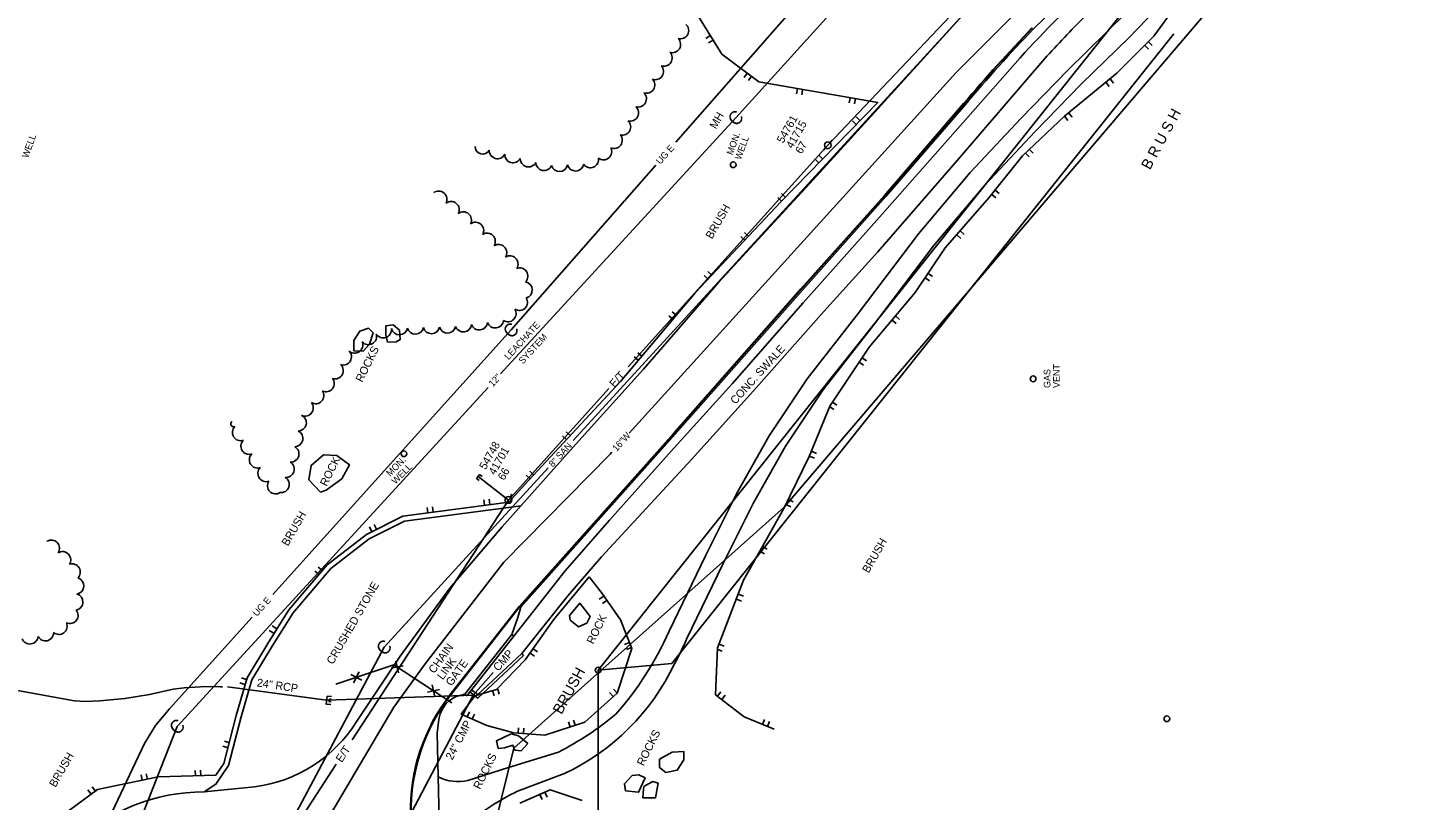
# Model space of a CAD drawing. Extents: x 0 to 9328, y -1540 to 7782.
# Drawn here: x 4389 to 4910, y 4883 to 5171 of the extents above; entities that cross this region are included whole.
import ezdxf

# ---------------------------------------------------------------- set-up
doc = ezdxf.new("R2010")
doc.units = 0
for name, color, linetype in [('Level 1', 7, 'Continuous'), ('Level 12', 7, 'Continuous'), ('Level 13', 7, 'Continuous'), ('Level 2', 7, 'Continuous'), ('Level 3', 7, 'Continuous'), ('Level 5', 7, 'Continuous'), ('Level 7', 7, 'Continuous'), ('Level 9', 7, 'Continuous')]:
    doc.layers.add(name, color=color, linetype=linetype)

msp = doc.modelspace()

# ---------------------------------------------------------------- linework, layer by layer
at = {"layer": 'Level 12'}
for p, q in [((4653.93, 5137.56), (4779.44, 5275.86)), ((4631.58, 5128.42), (4703.08, 5209.88)), ((4688.34, 5127.29), (4756.55, 5199.41)), ((4602.5, 4931.14), (4797.06, 5175.12)), ((4630.07, 4933.64), (4817.64, 5168.86)), ((4566.12, 5041.85), (4653.93, 5137.56)), ((4689.16, 5128.22), (4690.01, 5129.12)), ((4613.76, 5044.42), (4688.34, 5127.29)), ((4686.68, 5125.39), (4687.49, 5126.33)), ((4688.31, 5127.26), (4688.37, 5127.26)), ((4688.34, 5127.29), (4688.34, 5127.23)), ((4570, 5058.26), (4624.03, 5119.81)), ((4480.95, 4959.43), (4570, 5058.26)), ((4445.27, 4910.13), (4561.42, 5036.73)), ((4569.01, 4994.7), (4606.53, 5036.39)), ((4558.23, 5004.19), (4557.13, 5002.73)), ((4558.23, 5004.19), (4559.19, 5003.45)), ((4557.13, 5002.73), (4558.05, 5002.01)), ((4569.01, 4994.7), (4557.68, 5003.46)), ((4557.68, 5003.46), (4557.68, 5003.46)), ((4510.6, 4905.06), (4569.01, 4994.7)), ((4567.69, 4992.59), (4568.33, 4993.66)), ((4568.98, 4994.72), (4569.03, 4994.73)), ((4569, 4994.75), (4569.01, 4994.7)), ((4569.64, 4995.81), (4570.31, 4996.85)), ((4442.39, 4916.64), (4473.29, 4950.93)), ((4602.5, 4931.14), (4630.07, 4933.64)), ((4602.5, 4704.28), (4602.5, 4931.14)), ((4437.23, 4910.51), (4442.39, 4916.64)), ((4337.51, 4636.56), (4445.27, 4910.13)), ((4433.05, 4903.73), (4437.23, 4910.51)), ((4401.29, 4836.59), (4433.05, 4903.73)), ((4459.41, 4826.48), (4504.7, 4896))]:
    msp.add_line(p, q, dxfattribs=at)
for centre, radius in [((4688.34, 5127.26), 1.25), ((4653, 5120), 1.07), ((4530, 5012), 1.07), ((4569, 4994.73), 1.25), ((4602.5, 4931.14), 1.07)]:
    msp.add_circle(centre, radius, dxfattribs=at)
at = {"layer": 'Level 13'}
for p, q in [((4593.26, 5016.94), (4743.14, 5180.68)), ((4522.58, 4939.73), (4583.88, 5006.7))]:
    msp.add_line(p, q, dxfattribs=at)
for points in [[(5573, 5618), (5375, 5602), (5155, 5542), (5131, 5524), (4992, 5352), (4875, 5230), (4672, 4992), (4571, 4902), (4559, 4853), (4580, 4733), (4566, 4638), (4547, 4610), (4520, 4596), (4433, 4594), (4387, 4542), (4286, 4309), (4274, 4174), (4251, 4087), (4234, 3984), (4236, 3863), (4231, 3791)], [(4614.16, 5019.74), (4736.34, 5154.51), (4797.13, 5215.56)], [(4547.31, 4922.06), (4572.98, 4954.88), (4630.66, 5019.59), (4678.29, 5073.63), (4709.36, 5108.38), (4739.05, 5142.85)], [(4547.59, 4922.07), (4573.26, 4954.89), (4630.94, 5019.6), (4678.57, 5073.64), (4709.64, 5108.39), (4739.33, 5142.86)], [(4547.59, 4922.07), (4573.26, 4954.89), (4630.94, 5019.6), (4678.57, 5073.64), (4709.64, 5108.39), (4739.33, 5142.86)], [(4435.36, 4748.57), (4445.99, 4768.98), (4486.51, 4850.11), (4526.2, 4917.26), (4537.93, 4933.48), (4567.28, 4971.53), (4606.97, 5011.81), (4607.67, 5012.58)], [(4437.75, 4780.09), (4522.58, 4939.73)]]:
    msp.add_lwpolyline(points, dxfattribs=at)
for centre in [(4765, 5040), (4815, 4913)]:
    msp.add_circle(centre, 1.07, dxfattribs=at)
for centre, radius, start, end in [((5223.19, 4731.73), 635.14, 136.22682, 139.66382), ((5223.47, 4731.74), 635.14, 136.22682, 139.66382), ((5223.47, 4731.74), 635.14, 136.22682, 139.66382), ((4602.45, 4878.93), 70, 141.9676, 181.452), ((4602.73, 4878.94), 70, 141.9676, 181.452), ((4602.73, 4878.94), 70, 141.9676, 181.452)]:
    msp.add_arc(centre, radius, start, end, dxfattribs=at)
at = {"layer": 'Level 2'}
for p, q in [((4552.69, 4922.21), (4549.47, 4921.32)), ((4542.9, 4911.87), (4542.46, 4907.61)), ((4455.3, 4885.68), (4474.18, 4887.54))]:
    msp.add_line(p, q, dxfattribs=at)
for points in [[(4512.39, 4912.13), (4528.58, 4936.38), (4547.09, 4961.73), (4566.69, 4984.7), (4594.15, 5015.64), (4619.45, 5043.59), (4647.46, 5076.03), (4681.58, 5112.92), (4707.13, 5140.96), (4742.44, 5179.87), (4769.39, 5207.9), (4803.02, 5240.98), (4834.46, 5270.28), (4868.02, 5300.13), (4879.18, 5308.98), (4883.96, 5313.29)], [(4765.21, 5170.79), (4784.82, 5189.91), (4808.77, 5212.25), (4838.06, 5239), (4872.1, 5270.21), (4896.27, 5291.55)], [(4572.56, 4950.85), (4573.71, 4954.64), (4631.31, 5019.27), (4678.94, 5073.31), (4710.02, 5108.06), (4739.71, 5142.53)], [(4552.69, 4922.21), (4570.27, 4944.43), (4572.56, 4950.85)], [(4542.79, 4839.22), (4543.17, 4875.18), (4542.46, 4907.61)]]:
    msp.add_lwpolyline(points, dxfattribs=at)
for centre, radius, start, end in [((5223.47, 4731.74), 634.64, 136.22682, 139.66382), ((4554.13, 4911.07), 11.26, 114.4595, 175.9196), ((4467.43, 4940), 52.9, 277.3336, 328.2005), ((4455.29, 4815.41), 70.27, 89.9906, 133.6073)]:
    msp.add_arc(centre, radius, start, end, dxfattribs=at)
at = {"layer": 'Level 3'}
msp.add_line((4590, 4892.5), (4571.75, 4885.63), dxfattribs=at)
for points in [[(4800.74, 5167.37), (4817.43, 5184.9), (4830.99, 5199.36), (4848.52, 5215.35), (4864.75, 5232.03)], [(4629.06, 4945.7), (4642.6, 4973.88), (4654.28, 4997.09), (4666.39, 5018.65), (4680.59, 5039.95), (4699.64, 5064.45), (4722.18, 5094.21), (4741.55, 5117.15), (4760.61, 5137.43), (4777.86, 5155.24), (4799.96, 5176.88)], [(4635.6, 4942.67), (4649.06, 4970.7), (4660.63, 4993.7), (4672.53, 5014.88), (4686.43, 5035.74), (4705.36, 5060.06), (4727.8, 5089.71), (4746.93, 5112.36), (4765.82, 5132.46), (4782.95, 5150.15), (4800.74, 5167.37)], [(4571.06, 4943.81), (4590.23, 4968.3), (4606.83, 4987.14), (4630.96, 5014.18), (4652.55, 5038.1), (4679.13, 5068.42), (4708.68, 5101.47), (4740.68, 5137.8), (4760.18, 5159.98)], [(4574, 4937.33), (4591.21, 4958.92), (4603.73, 4973.44), (4620.53, 4991.58), (4637.37, 5009.85), (4660.61, 5035.54), (4686.87, 5065.12), (4707.06, 5087.44), (4736.75, 5121.71), (4770.21, 5160.59)], [(4455.3, 4885.68), (4459.77, 4888.52), (4464.43, 4895.54), (4469.16, 4913.74), (4473.17, 4927.51), (4480.75, 4940.13), (4488.57, 4952.61), (4502.63, 4969.07), (4516.96, 4980.21), (4530.2, 4986.83), (4573.73, 4992.53)], [(4553.88, 4889.89), (4569.08, 4894.72), (4587.69, 4900.56)]]:
    msp.add_lwpolyline(points, dxfattribs=at)
for centre, radius, start, end in [((5102.8, 4847.91), 463.44, 132.5486, 137.6724), ((5067.16, 4890.84), 401.18, 134.6369, 137.7479), ((4517.6, 4995.45), 122.06, 318.5737, 335.9478), ((4517.6, 4995.45), 129.26, 331.3553, 335.9023), ((4553.07, 4970.52), 86.31, 295.3265, 334.5926), ((4537.76, 4999.63), 110.94, 296.7457, 310.0365), ((4550.24, 4906), 16.51, 243.2746, 282.731), ((4613.98, 4800.34), 95.16, 116.3438, 138.1892)]:
    msp.add_arc(centre, radius, start, end, dxfattribs=at)
at = {"layer": 'Level 5'}
for p, q in [((4552.69, 4922.21), (4570.27, 4944.43)), ((4553.48, 4921.59), (4571.06, 4943.81)), ((4571.06, 4943.81), (4570.27, 4944.43)), ((4574.68, 4936.6), (4574, 4937.33)), ((4525.22, 4931.86), (4529.65, 4932.78)), ((4527.9, 4930.11), (4526.97, 4934.54)), ((4514.22, 4927.46), (4510.17, 4929.47)), ((4511.19, 4926.44), (4513.2, 4930.49)), ((4541.49, 4921.19), (4540.57, 4925.62)), ((4538.82, 4922.95), (4543.25, 4923.87)), ((4553.48, 4921.59), (4552.69, 4922.21))]:
    msp.add_line(p, q, dxfattribs=at)
for points in [[(4511.25, 5050.42), (4511.23, 5054.26), (4513.51, 5057.81), (4516.79, 5058.91), (4518.47, 5057.2), (4517.13, 5052.93), (4514.76, 5050.29)], [(4523.81, 5053.7), (4523.17, 5056.43), (4523.25, 5059.74), (4525.93, 5060.17), (4528.29, 5058.16), (4528.61, 5054.69), (4527.07, 5053.78)], [(4498.87, 4997.68), (4494.45, 5002.3), (4495.29, 5007.64), (4499.94, 5011.54), (4504.98, 5011.29), (4509.67, 5007.86), (4506.78, 5002.61), (4500.88, 4998.4)], [(4592.04, 4949.87), (4591.85, 4951.61), (4595.68, 4956.14), (4599.5, 4951.14), (4598.29, 4948.75), (4595.18, 4947.39)], [(4625.41, 4897.86), (4630.13, 4900.48), (4634.55, 4900.74), (4634.51, 4897.65), (4632.09, 4893.77), (4627.84, 4892.95), (4625.51, 4894.74)], [(4612.76, 4886.03), (4612.33, 4888.71), (4615.25, 4891.81), (4617.74, 4892.06), (4620.13, 4890.86), (4617.66, 4885.51)], [(4619.26, 4883.45), (4619.52, 4886.86), (4619.74, 4887.84), (4623.01, 4889.54), (4624.93, 4888.89), (4624, 4883.48)]]:
    msp.add_lwpolyline(points, close=True, dxfattribs=at)
for points in [[(4554.59, 4922.99), (4557.59, 4920.7), (4574.68, 4936.6)], [(4555.2, 4923.79), (4557.53, 4922), (4574, 4937.33)], [(4547.83, 4918.95), (4526.16, 4933.16), (4504.49, 4925.88)], [(4502.71, 4918.3), (4500.9, 4918.49), (4501.34, 4921.42), (4502.94, 4921.28)], [(4502.81, 4919.3), (4502.05, 4919.38), (4502.19, 4920.34), (4502.85, 4920.28)], [(4565.24, 4901.87), (4564.54, 4904.69), (4570.02, 4907.36), (4572.8, 4906.58), (4576.22, 4903.74), (4573.75, 4900.98), (4571.38, 4901.29), (4570.68, 4903.08), (4567.59, 4902.15), (4565.24, 4901.87)]]:
    msp.add_lwpolyline(points, dxfattribs=at)
at = {"layer": 'Level 7'}
for p, q in [((4644.43, 5168.24), (4642.73, 5167.19)), ((4645.48, 5166.54), (4643.78, 5165.49)), ((4808.12, 5165.95), (4809.53, 5164.54)), ((4806.7, 5164.54), (4808.12, 5163.12)), ((4658.23, 5154.22), (4657.04, 5152.62)), ((4659.84, 5153.03), (4658.65, 5151.42)), ((4792.21, 5150.78), (4793.48, 5149.23)), ((4793.75, 5152.05), (4795.02, 5150.5)), ((4676.96, 5148.47), (4676.62, 5146.5)), ((4678.93, 5148.13), (4678.59, 5146.16)), ((4696.66, 5145.03), (4696.32, 5143.06)), ((4698.63, 5144.69), (4698.29, 5142.72)), ((4778.3, 5139.35), (4779.57, 5137.81)), ((4698.96, 5135.05), (4697.52, 5136.45)), ((4700.35, 5136.48), (4698.92, 5137.88)), ((4776.76, 5138.08), (4778.03, 5136.54)), ((4686.4, 5122.15), (4684.97, 5123.55)), ((4762.2, 5124.37), (4763.57, 5122.91)), ((4763.66, 5125.74), (4765.03, 5124.28)), ((4685.01, 5120.72), (4683.57, 5122.11)), ((4671.06, 5106.39), (4669.62, 5107.78)), ((4672.45, 5107.82), (4671.02, 5109.22)), ((4749.58, 5108.88), (4751.14, 5107.63)), ((4750.82, 5110.44), (4752.39, 5109.2)), ((4657.33, 5091.84), (4655.88, 5093.21)), ((4658.7, 5093.29), (4657.25, 5094.67)), ((4736.47, 5093.78), (4737.97, 5092.46)), ((4737.78, 5095.28), (4739.29, 5093.96)), ((4643.61, 5077.29), (4642.16, 5078.66)), ((4644.98, 5078.74), (4643.53, 5080.11)), ((4724.67, 5077.68), (4726.33, 5076.56)), ((4725.78, 5079.34), (4727.45, 5078.22)), ((4630.43, 5062.25), (4628.9, 5063.54)), ((4631.72, 5063.78), (4630.19, 5065.07)), ((4712.34, 5061.95), (4713.87, 5060.67)), ((4713.63, 5063.48), (4715.16, 5062.19)), ((4617.54, 5046.96), (4616.01, 5048.24)), ((4618.83, 5048.49), (4617.3, 5049.77)), ((4700.05, 5046.22), (4701.71, 5045.11)), ((4701.16, 5047.88), (4702.82, 5046.77)), ((4688.92, 5029.6), (4690.59, 5028.49)), ((4690.04, 5031.26), (4691.7, 5030.15)), ((4592.06, 5018.79), (4590.59, 5020.15)), ((4590.69, 5017.32), (4589.23, 5018.68)), ((4681.45, 5011.05), (4683.3, 5010.3)), ((4682.2, 5012.91), (4684.05, 5012.15)), ((4577.08, 5002.67), (4575.62, 5004.03)), ((4578.44, 5004.14), (4576.98, 5005.5)), ((4560.04, 4992.83), (4559.81, 4994.82)), ((4562.02, 4993.05), (4561.8, 4995.03)), ((4673.55, 4994.88), (4675.35, 4994)), ((4538.92, 4989.89), (4538.65, 4991.88)), ((4540.89, 4990.16), (4540.63, 4992.14)), ((4672.67, 4993.08), (4674.47, 4992.2)), ((4518.01, 4982.87), (4517.11, 4984.65)), ((4519.79, 4983.77), (4518.89, 4985.56)), ((4662.98, 4975.58), (4664.72, 4974.61)), ((4663.96, 4977.33), (4665.7, 4976.35)), ((4498.31, 4966.85), (4496.75, 4968.08)), ((4499.55, 4968.42), (4497.98, 4969.66)), ((4604.6, 4958.84), (4602.97, 4957.68)), ((4605.76, 4957.21), (4604.13, 4956.06)), ((4654.2, 4957.68), (4656.07, 4956.96)), ((4654.92, 4959.54), (4656.78, 4958.83)), ((4482.45, 4946.59), (4480.77, 4947.68)), ((4481.37, 4944.91), (4479.7, 4946)), ((4614.22, 4941.49), (4612.36, 4940.76)), ((4577.1, 4937.52), (4578.73, 4936.36)), ((4578.25, 4939.15), (4579.89, 4938)), ((4614.95, 4939.63), (4613.08, 4938.9)), ((4647.04, 4939), (4648.91, 4938.29)), ((4647.75, 4940.87), (4649.62, 4940.15)), ((4470.54, 4925.8), (4468.65, 4926.43)), ((4471.17, 4927.7), (4469.27, 4928.33)), ((4563.13, 4923.49), (4563.69, 4921.57)), ((4565.06, 4924.05), (4565.61, 4922.13)), ((4608.12, 4921.26), (4606.79, 4922.74)), ((4609.61, 4922.59), (4608.27, 4924.08)), ((4647.18, 4921.41), (4648.41, 4922.99)), ((4648.76, 4920.18), (4649.99, 4921.76)), ((4553.66, 4913.71), (4554.47, 4915.54)), ((4555.49, 4912.9), (4556.3, 4914.73)), ((4592.07, 4909.96), (4591.46, 4911.86)), ((4593.98, 4910.58), (4593.36, 4912.48)), ((4663.97, 4910.88), (4664.72, 4912.73)), ((4665.82, 4910.12), (4666.58, 4911.98)), ((4572.6, 4907.63), (4572.74, 4909.63)), ((4574.59, 4907.49), (4574.74, 4909.48)), ((4464.17, 4902.14), (4462.28, 4902.77)), ((4464.8, 4904.04), (4462.9, 4904.67)), ((4432.19, 4890.03), (4431.78, 4891.99)), ((4434.14, 4890.44), (4433.74, 4892.39)), ((4452.06, 4891.7), (4452, 4893.7)), ((4454.06, 4891.76), (4454, 4893.76)), ((4413.11, 4884.79), (4411.93, 4886.4)), ((4414.72, 4885.97), (4413.54, 4887.58)), ((4580.81, 4884.7), (4581.63, 4882.87)), ((4582.64, 4885.52), (4583.45, 4883.69))]:
    msp.add_line(p, q, dxfattribs=at)
for points in [[(4668.35, 4909.05), (4657.06, 4913.66), (4646.39, 4921.98), (4647.17, 4939.45), (4656.89, 4964.8), (4671.88, 4991.54), (4681.37, 5010.96), (4689.03, 5029.83), (4703.76, 5051.83), (4721.02, 5072.3), (4732.16, 5088.91), (4748.5, 5107.59), (4761.07, 5123.36), (4776.75, 5138.13), (4796.34, 5154.22), (4810.18, 5168.08), (4823.37, 5186.22)], [(4638.43, 5178.01), (4648.76, 5161.32), (4662.61, 5151.02), (4707.01, 5143.27), (4670.84, 5106.1), (4638.87, 5072.2), (4610.9, 5039.01), (4576.54, 5002.03), (4569.17, 4993.86)], [(4459.72, 4891.9), (4462.66, 4896.33), (4467.32, 4914.25), (4471.41, 4928.28), (4479.12, 4941.13), (4487.03, 4953.74), (4501.3, 4970.46), (4515.94, 4981.83), (4529.63, 4988.68), (4569.17, 4993.86)], [(4459.72, 4891.9), (4438.19, 4891.24), (4415.56, 4886.53), (4399.28, 4874.63), (4386.6, 4859.41)], [(4573.33, 4881.42), (4584.67, 4886.46), (4596.53, 4882.45)]]:
    msp.add_lwpolyline(points, dxfattribs=at)
msp.add_lwpolyline([(4599.2, 4966.04), (4603.98, 4959.78), (4610.93, 4950.01), (4615.14, 4939.24), (4609.68, 4922.6), (4597.54, 4911.69), (4582.63, 4906.86), (4571.08, 4907.7), (4560.99, 4910.43), (4551.39, 4914.67), (4556.42, 4921.58), (4564.56, 4923.95), (4575.26, 4934.97), (4585.81, 4949.94)], close=True, dxfattribs=at)
for centre, radius, start, end in [((4633.29, 5170.1), 3.07, 253.7656, 48.4049), ((4630.29, 5164.93), 3.07, 251.3496, 45.9888), ((4627.12, 5159.86), 3.08, 249.9961, 44.6353), ((4623.88, 5154.81), 3.07, 249.9961, 44.6353), ((4620.64, 5149.76), 3.08, 249.9961, 44.6353), ((4617.51, 5144.61), 3.07, 252.7409, 47.3801), ((4614.55, 5139.37), 3.07, 253.7384, 48.3777), ((4611.65, 5134.12), 3.07, 253.7384, 48.3777), ((4608.48, 5129.14), 3.08, 246.6015, 41.2407), ((4559.37, 5126.73), 2.79, 177.764, 332.4032), ((4564.91, 5125.32), 3.08, 177.764, 332.4032), ((4570.71, 5123.78), 3.07, 177.764, 332.4032), ((4604.53, 5124.9), 3.08, 232.8525, 27.4917), ((4576.51, 5122.23), 3.08, 177.764, 332.4032), ((4582.3, 5120.92), 3.08, 182.1902, 336.8294), ((4588.1, 5120.5), 3.07, 194.8174, 349.4566), ((4594.1, 5120.72), 3.08, 194.8174, 349.4566), ((4599.64, 5121.93), 3.07, 215.11, 9.7493), ((4542.98, 5107.07), 3.08, 332.4873, 127.1266), ((4547.56, 5103.2), 3.07, 332.4873, 127.1266), ((4552.15, 5099.32), 3.07, 332.4873, 127.1266), ((4556.7, 5095.43), 3.08, 331.893, 126.5322), ((4561.06, 5091.39), 3.07, 327.7195, 122.3587), ((4565.31, 5087.15), 3.08, 327.7195, 122.3587), ((4569.54, 5082.9), 3.07, 327.5124, 122.1516), ((4573.21, 5078.37), 3.08, 315.7555, 110.3947), ((4574.87, 5073.19), 3.08, 285.2304, 79.8697), ((4568.81, 5064.38), 3.07, 237.3804, 32.0196), ((4573.07, 5068.6), 3.08, 237.3804, 32.0196), ((4558.14, 5061.34), 3.08, 199.7254, 354.3646), ((4564.09, 5062.08), 3.07, 199.8148, 354.454), ((4516.72, 5055.83), 3.07, 221.8819, 16.5211), ((4522.25, 5058.37), 3.08, 212.7997, 7.439), ((4528.28, 5059.54), 3.08, 194.5139, 349.1532), ((4534.27, 5059.74), 3.07, 194.5139, 349.1532), ((4540.27, 5059.93), 3.07, 194.5139, 349.1532), ((4546.26, 5060.13), 3.08, 194.7813, 349.4206), ((4552.18, 5060.61), 3.07, 199.7254, 354.3646), ((4507.32, 5048.23), 3.07, 252.1062, 46.7455), ((4511.55, 5052.69), 3.08, 226.1989, 20.8381), ((4504.27, 5043.06), 3.07, 252.1062, 46.7455), ((4500.91, 5038.23), 3.07, 243.7579, 38.3971), ((4497, 5033.76), 3.08, 239.1158, 33.7551), ((4493.06, 5029.15), 3.07, 245.3295, 39.9688), ((4490.47, 5023.57), 3.07, 270.1937, 64.833), ((4466.47, 5023.22), 1.14, 134.2622, 288.9014), ((4468.99, 5019.94), 3.07, 134.2622, 288.9014), ((4489.17, 5017.71), 3.08, 270.1937, 64.833), ((4472.14, 5014.84), 3.07, 134.5343, 289.1735), ((4487.71, 5011.93), 3.07, 266.8139, 61.4531), ((4475.31, 5009.74), 3.08, 134.5738, 289.213), ((4485.95, 5006.23), 3.08, 264.1267, 58.7659), ((4478.48, 5004.65), 3.08, 134.5738, 289.213), ((4482.09, 5000.09), 3.08, 147.4964, 302.1356), ((4484.04, 5000.55), 3.08, 264.1267, 58.7659), ((4398.23, 4976.66), 3.08, 327.0185, 121.6578), ((4402.43, 4972.37), 3.08, 327.0185, 121.6578), ((4406.01, 4967.79), 3.07, 314.5334, 109.1727), ((4407.33, 4962.64), 3.08, 279.5672, 74.2064), ((4407.01, 4956.65), 3.08, 279.5672, 74.2064), ((4405.18, 4951.63), 3.08, 245.7715, 40.4108), ((4401.12, 4947.55), 3.07, 229.7575, 24.3968), ((4390.23, 4943.99), 3.07, 201.2961, 355.9354), ((4396.06, 4945.15), 3.08, 206.4566, 1.0958)]:
    msp.add_arc(centre, radius, start, end, dxfattribs=at)
at = {"layer": 'Level 9'}
for p, q in [((4555.83, 4921.81), (4563.29, 4930.25)), ((4501.11, 4919.89), (4464.03, 4924.97)), ((4501.11, 4919.89), (4555.83, 4921.81)), ((4512.42, 4839.24), (4555.83, 4921.81))]:
    msp.add_line(p, q, dxfattribs=at)
msp.add_lwpolyline([(4462.21, 4924.88), (4461.45, 4924.94), (4456.1, 4925.1), (4447.91, 4924.54), (4443.84, 4924.09), (4434.88, 4922.08), (4425.73, 4920.55), (4416.4, 4919.66), (4410.97, 4919.43), (4406.86, 4919.7), (4377.28, 4925.03), (4375.02, 4925.3), (4371.01, 4925), (4356.84, 4922.28), (4353.94, 4921.91), (4347.93, 4922.09), (4339.38, 4921.75), (4327.48, 4920.99), (4312.76, 4918.79)], dxfattribs=at)

# ---------------------------------------------------------------- texts
at = {"layer": 'Level 1'}
for s, height, rotation, p in [('B R U S H', 4, 61.6197, (4808.67, 5117.84)), ('BRUSH', 2.99, 60, (4645.06, 5091.98)), ('ROCKS', 3, 63.5, (4514.43, 5038.48)), ('CONC. SWALE', 2.99, 47.8665, (4653.8, 5030.25)), ('ROCK', 3, 63.5, (4501.1, 4999.59)), ('BRUSH', 2.99, 60, (4486.64, 4977.26)), ('BRUSH', 2.99, 60, (4703.57, 4967.2)), ('CRUSHED STONE', 2.99, 60, (4503.47, 4933.04)), ('ROCK', 3, 63.5, (4600.75, 4940.64)), ('CHAIN', 2.99, 53.8639, (4541.29, 4929.67)), ('LINK', 2.99, 53.8639, (4544.51, 4927.32)), ('GATE', 2.99, 53.8639, (4547.73, 4924.97)), ('BRUSH', 4, 61.1854, (4588.86, 4914.34)), ('ROCKS', 3, 63.5, (4619.51, 4895.13)), ('BRUSH', 2.99, 60, (4399.82, 4887.14)), ('ROCKS', 3, 63.5, (4558.4, 4886.38))]:
    msp.add_text(s, height=height, rotation=rotation, dxfattribs=at).set_placement(p)
at = {"layer": 'Level 12'}
for s, height, rotation, p in [('MH', 2.99, 60, (4646.55, 5133.12)), ('C', 5, 45, (4653.93, 5134.02)), ('54761', 2.99, 60, (4671.63, 5127.76)), ('41715', 2.99, 60, (4675.08, 5125.76)), ('WELL', 2.5, 70, (4389.56, 5122.31)), ('MON.', 2.5, 70, (4652.75, 5123.42)), ('WELL', 2.5, 70, (4655.83, 5121.64)), ('67', 2.99, 60, (4678.54, 5123.76)), ('UG E', 2.5, 48.7259, (4625.79, 5119.93)), ('LEACHATE', 2.5, 47.4646, (4569.06, 5046.91)), ('C', 5, 45, (4569.98, 5054.69)), ('SYSTEM', 2.5, 47.4646, (4574.41, 5045.33)), ('12"', 2.5, 47.4646, (4563.19, 5036.81)), ('E/T', 2.99, 48.013, (4608.64, 5036.5)), ('54748', 2.99, 60, (4560.49, 5005.82)), ('41701', 2.99, 60, (4563.94, 5003.82)), ('MON.', 2.5, 45, (4524.81, 5003.34)), ('WELL', 2.5, 45, (4526.85, 5000.43)), ('66', 2.99, 60, (4567.4, 5001.82)), ('UG E', 2.5, 47.9788, (4475.05, 4951.02)), ('C', 5, 45, (4445.27, 4906.59)), ('E/T', 2.99, 56.9146, (4506.78, 4896.43))]:
    msp.add_text(s, height=height, rotation=rotation, dxfattribs=at).set_placement(p)
at = {"layer": 'Level 13'}
for s, height, rotation, p in [('VENT', 2.5, 90, (4775, 5036.58)), ('GAS', 2.5, 90, (4771.5, 5036.58)), ('16"W', 2.5, 47.805, (4609.43, 5012.67)), ('8" SAN', 2.5, 47.5297, (4585.64, 5006.78)), ('C', 5, 45, (4522.58, 4936.19))]:
    msp.add_text(s, height=height, rotation=rotation, dxfattribs=at).set_placement(p)
at = {"layer": 'Level 9'}
for s, rotation, p in [('CMP', 48.527, (4565.22, 4930.52)), ('24" RCP', 351.5261, (4474.9, 4925.1)), ('24" CMP', 62.2675, (4548.03, 4897.33))]:
    msp.add_text(s, height=2.99, rotation=rotation, dxfattribs=at).set_placement(p)

doc.saveas('drawing.dxf')
